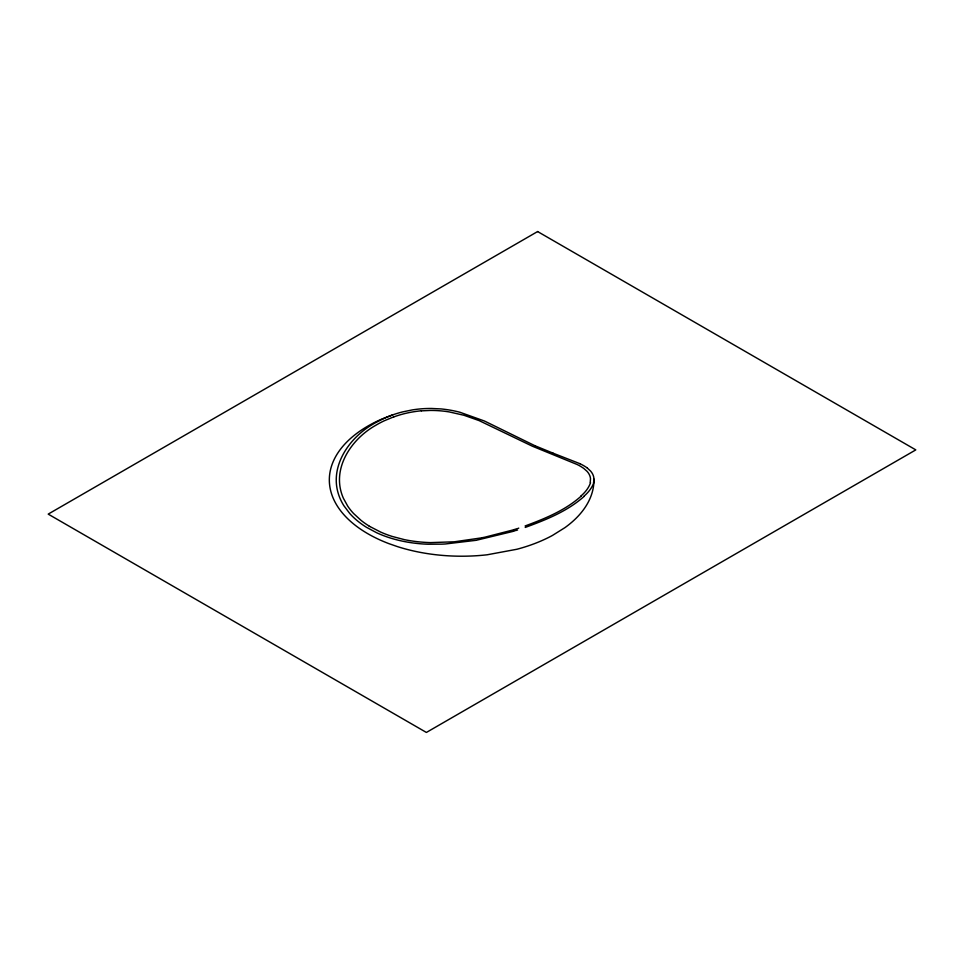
<?xml version="1.0" encoding="UTF-8"?>
<svg xmlns="http://www.w3.org/2000/svg" width="964" height="964" viewBox="0 0 964 964"><rect width="100%" height="100%" fill="white"/><g stroke="black" fill="none" stroke-linecap="round" stroke-linejoin="round"><path stroke-width="1.45" d="M593.945 479.723C593.981 478.156 593.824 482.868 593.945 479.289M590.221 482.59L590.498 478.602A30.788 17.774 0 0 0 587.1 471.396L583.822 468.48A48.549 28.028 0 0 0 577.183 464.515L532.405 446.224L479.144 420.617L463.925 415.255L449.128 411.905A67.251 38.825 0 0 0 430.534 410.435L421.376 410.857M593.511 482.675L593.86 480.867L593.74 484.338A131.707 76.036 0 0 1 564.94 527.633L552.48 535.43A132.321 76.397 0 0 1 516.897 549.263L487.097 554.794A132.514 76.505 0 0 1 397.228 546.54L388.962 543.66A132.02 76.228 0 0 1 382.648 418.713M581.135 496.147C565.205 510.414 544.913 518.644 525.115 525.97M584.196 496.327C567.422 511.282 546.058 519.813 525.235 527.428M382.708 418.762L392.866 414.821A90.821 52.43 0 0 0 383.732 418.497L374.815 423.088A109.004 62.937 0 0 0 372.682 424.353C349.317 437.861 329.7 465.913 338.316 493.664A124.898 72.107 0 0 0 343.907 505.763L349.751 513.475A106.269 61.347 0 0 0 366.585 527.368L376.587 532.706A90.664 52.345 0 0 0 427.98 544.226L441.874 544.142A123.862 71.517 0 0 0 445.356 543.973L475.818 540.346M393.77 416.846L384.178 420.81A100.172 57.84 0 0 0 375.671 425.353C352.354 438.403 332.688 466.359 341.702 493.845A124.561 71.914 0 0 0 343.413 498.304L347.715 506.112A111.872 64.588 0 0 0 353.607 513.523L361.163 520.464A100.871 58.238 0 0 0 368.754 525.814M518.753 528.127L517.945 528.393M517.138 528.658L515.921 529.043M517.584 529.983L515.909 530.513M515.101 529.296L513.475 529.802M515.065 530.766L513.8 531.164M512.655 530.055L485.338 537.068M512.956 531.417L476.71 540.177M484.47 537.249L481.88 537.779M481.012 537.948L454.297 541.804L430.559 542.612A90.339 52.152 0 0 1 404.398 539.635L392.444 536.514A89.616 51.743 0 0 1 380.635 532.068L370.188 526.681M552.661 453.02L579.954 463.684M552.938 453.116L534.924 445.717M534.779 445.657L484.41 421.003L459.84 412.231A76.036 43.898 0 0 0 441.102 408.929L431.595 408.471A67.601 39.03 0 0 0 412.291 409.917L402.542 411.917A81.241 46.911 0 0 0 393.011 414.773M369.911 526.525L368.935 525.922M587.329 468.07L590.595 471.071A31.342 18.087 0 0 1 593.908 478.481L593.945 479.072M579.918 463.708A48.754 28.149 0 0 1 587.377 468.046M593.824 482.711A65.251 37.668 0 0 1 583.931 496.219M590.522 482.699A62.648 36.174 0 0 1 580.87 496.05M393.83 416.906A73.493 42.428 0 0 1 421.352 410.784M537.611 231.553L48.2 514.113L426.389 732.447L915.8 449.887L537.611 231.553"/></g></svg>
